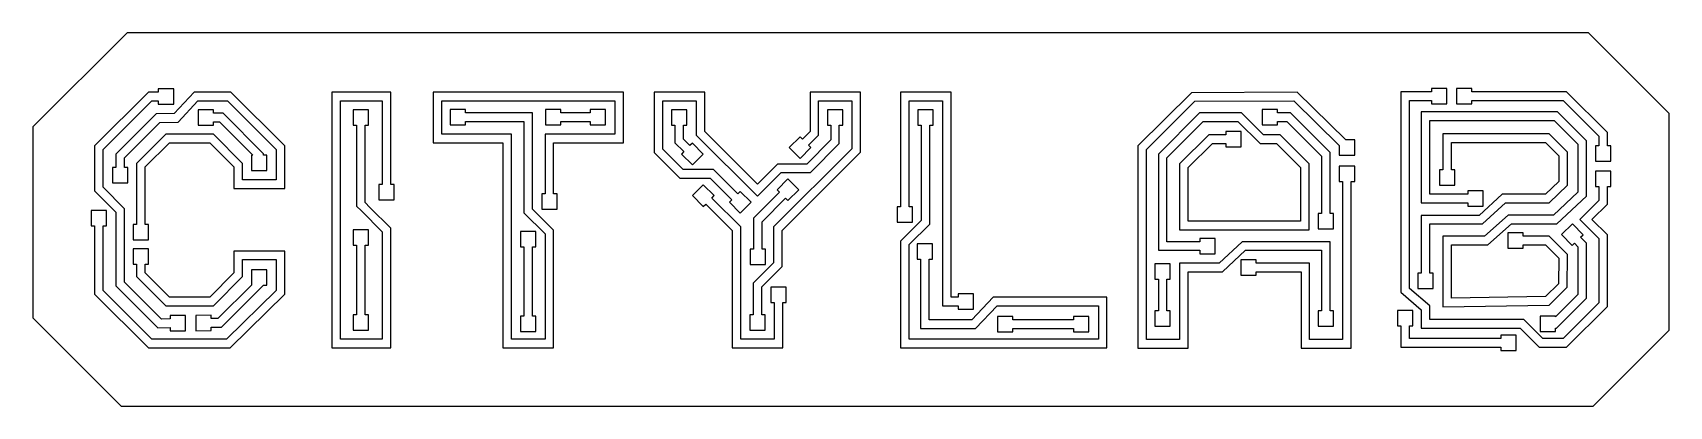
# Model space of a CAD drawing. Extents: x 0 to 5.79, y 0 to 1.32.
import ezdxf

# ---------------------------------------------------------------- set-up
doc = ezdxf.new("R2010")
doc.units = 0
doc.layers.get('0').update_dxf_attribs({"linetype": 'CONTINUOUS'})

msp = doc.modelspace()

# ---------------------------------------------------------------- linework, layer by layer
at = {"color": 0}
msp.add_lwpolyline([(0.333876, 1.32319), (0, 0.989258), (0, 0.313368), (0.313368, 0), (5.51975, 0), (5.78885, 0.269151), (5.78885, 1.03695), (5.50265, 1.32319), (0.333876, 1.32319)], close=True, dxfattribs=at)
at = {"color": 7}
for points in [[(0.444282, 1.06993), (0.498643, 1.06993), (0.498643, 1.12424), (0.444282, 1.12424), (0.444282, 1.11236), (0.408962, 1.11236), (0.218642, 0.922038), (0.218642, 0.763456), (0.293565, 0.687229), (0.293565, 0.426378), (0.442763, 0.278375), (0.486219, 0.278863), (0.486328, 0.266982), (0.54069, 0.267415), (0.540201, 0.321778), (0.485894, 0.321343), (0.486003, 0.309299), (0.45524, 0.308919), (0.324056, 0.439074), (0.324056, 0.699761), (0.249186, 0.775933), (0.249186, 0.909451), (0.421604, 1.08187), (0.444282, 1.08187), (0.444282, 1.06993)], [(0.711914, 0.771864), (0.891331, 0.771864), (0.891331, 0.922038), (0.70101, 1.11236), (0.570964, 1.11236), (0.500435, 1.03678), (0.436253, 1.03543), (0.293565, 0.892796), (0.293565, 0.845975), (0.281629, 0.845975), (0.281629, 0.791558), (0.335992, 0.791558), (0.335992, 0.845975), (0.324056, 0.845975), (0.324056, 0.880154), (0.449056, 1.00521), (0.513889, 1.00646), (0.584201, 1.08187), (0.688422, 1.08187), (0.86084, 0.909451), (0.86084, 0.802354), (0.742404, 0.802354), (0.742404, 0.860243), (0.639214, 0.963488), (0.470811, 0.963488), (0.367567, 0.860243), (0.367567, 0.643826), (0.355686, 0.643826), (0.355686, 0.589518), (0.409993, 0.589518), (0.409993, 0.643826), (0.398113, 0.643826), (0.398113, 0.847601), (0.483453, 0.932943), (0.626628, 0.932943), (0.711914, 0.847601), (0.711914, 0.771864)], [(1.22428, 0.730957), (1.27865, 0.730957), (1.27865, 0.785319), (1.26671, 0.785319), (1.26671, 1.11236), (1.05827, 1.11236), (1.05827, 0.207357), (1.26671, 0.207357), (1.26671, 0.630697), (1.19282, 0.704644), (1.19282, 0.704644), (1.17594, 0.721571), (1.176, 0.995931), (1.18793, 0.995931), (1.18793, 1.05035), (1.13352, 1.05035), (1.13352, 0.995931), (1.14545, 0.995931), (1.14545, 0.708876), (1.16238, 0.692003), (1.23622, 0.61811), (1.23622, 0.237901), (1.08881, 0.237901), (1.08881, 1.08187), (1.23622, 1.08187), (1.23622, 0.785319), (1.22428, 0.785319), (1.22428, 0.730957)], [(1.84261, 0.932997), (2.08925, 0.932997), (2.08925, 1.11236), (1.41661, 1.11236), (1.41661, 0.932997), (1.66325, 0.932997), (1.66325, 0.207411), (1.84261, 0.207411), (1.84261, 0.623589), (1.76824, 0.697971), (1.76824, 1.03906), (1.53125, 1.03906), (1.53125, 1.051), (1.47689, 1.051), (1.47689, 0.996636), (1.53125, 0.996636), (1.53125, 1.00857), (1.73768, 1.00857), (1.73768, 0.685331), (1.81213, 0.610949), (1.81213, 0.237901), (1.69368, 0.237901), (1.69368, 0.963488), (1.4471, 0.963488), (1.4471, 1.08187), (2.05875, 1.08187), (2.05875, 0.963488), (1.81213, 0.963488), (1.81213, 0.752115), (1.80024, 0.752115), (1.80024, 0.697646), (1.85454, 0.697646), (1.85454, 0.752115), (1.84261, 0.752115), (1.84261, 0.932997)], [(2.73856, 0.858074), (2.63476, 0.858074), (2.56353, 0.786838), (2.37761, 0.972765), (2.37761, 1.11236), (2.19819, 1.11236), (2.19819, 0.898329), (2.28842, 0.808106), (2.396, 0.808106), (2.47276, 0.731282), (2.46442, 0.722819), (2.50282, 0.684407), (2.54129, 0.722819), (2.50282, 0.761285), (2.49436, 0.752821), (2.40864, 0.838596), (2.301, 0.838596), (2.22868, 0.910915), (2.22868, 1.08187), (2.34711, 1.08187), (2.34711, 0.960069), (2.56353, 0.743653), (2.6474, 0.827582), (2.75131, 0.827582), (2.85308, 0.931044), (2.85314, 0.99566), (2.86507, 0.99566), (2.86513, 1.05002), (2.81076, 1.05013), (2.81076, 0.99566), (2.82264, 0.99566), (2.8226, 0.943522), (2.73856, 0.858074)], [(2.65072, 0.622667), (2.92763, 0.899576), (2.92763, 1.11236), (2.74951, 1.11236), (2.74951, 0.972711), (2.72293, 0.946181), (2.71451, 0.954644), (2.67606, 0.916233), (2.71451, 0.877767), (2.75293, 0.916233), (2.74447, 0.924642), (2.77994, 0.960069), (2.77994, 1.08187), (2.89714, 1.08187), (2.89714, 0.912218), (2.62022, 0.635308), (2.62022, 0.508192), (2.54829, 0.436307), (2.54829, 0.324382), (2.53635, 0.324382), (2.53635, 0.270019), (2.59071, 0.270019), (2.59071, 0.324382), (2.57878, 0.324382), (2.57878, 0.423611), (2.65072, 0.495606), (2.65072, 0.622667)], [(3.27382, 0.344347), (3.32818, 0.344347), (3.32818, 0.398708), (3.27382, 0.398708), (3.27382, 0.386774), (3.24854, 0.386774), (3.24854, 1.11236), (3.06917, 1.11236), (3.06917, 0.706976), (3.05724, 0.706976), (3.05724, 0.652615), (3.1116, 0.652615), (3.1116, 0.706976), (3.09967, 0.706976), (3.09967, 1.08187), (3.2181, 1.08187), (3.2181, 0.356282), (3.27382, 0.356282), (3.27382, 0.344347)], [(4.62169, 0.888997), (4.67606, 0.888997), (4.67606, 0.943414), (4.64513, 0.943414), (4.47287, 1.11236), (4.09836, 1.11062), (3.90881, 0.922635), (3.90881, 0.206108), (4.08675, 0.206108), (4.08675, 0.476183), (4.20817, 0.476183), (4.29015, 0.552408), (4.55843, 0.552408), (4.55843, 0.337782), (4.5465, 0.337782), (4.5465, 0.283475), (4.60086, 0.283475), (4.60086, 0.337782), (4.58892, 0.337782), (4.58892, 0.5829), (4.27821, 0.5829), (4.19618, 0.506674), (4.05626, 0.506674), (4.05626, 0.2366), (3.93929, 0.2366), (3.93929, 0.909885), (4.11094, 1.08019), (4.46044, 1.08181), (4.62169, 0.923719), (4.62169, 0.888997)], [(5.58208, 0.778375), (5.58208, 0.832736), (5.52772, 0.832736), (5.52772, 0.778375), (5.53965, 0.778375), (5.53965, 0.728896), (5.47239, 0.661567), (5.53965, 0.594293), (5.53965, 0.366157), (5.41319, 0.240235), (5.34136, 0.240235), (5.27463, 0.306967), (4.94228, 0.306967), (4.94228, 0.355306), (4.87001, 0.417751), (4.87001, 1.0836), (4.94814, 1.0836), (4.94814, 1.07167), (5.0025, 1.07167), (5.0025, 1.12598), (4.94814, 1.12598), (4.94814, 1.11409), (4.83946, 1.11409), (4.83946, 0.403863), (4.91178, 0.341363), (4.91178, 0.276476), (5.26193, 0.276476), (5.32878, 0.209744), (5.42578, 0.209744), (5.57015, 0.353461), (5.57015, 0.606987), (5.51551, 0.661567), (5.57015, 0.716254), (5.57015, 0.778375), (5.58208, 0.778375)], [(5.52772, 0.868544), (5.58208, 0.868544), (5.58208, 0.922906), (5.57015, 0.922906), (5.57015, 0.969726), (5.42583, 1.11409), (5.09044, 1.11409), (5.09044, 1.12598), (5.03614, 1.12598), (5.03614, 1.07167), (5.09044, 1.07167), (5.09044, 1.0836), (5.41319, 1.0836), (5.53965, 0.957086), (5.53965, 0.922906), (5.52772, 0.922906), (5.52772, 0.868544)], [(0.639324, 0.995497), (0.639324, 1.00743), (0.660644, 1.00743), (0.778429, 0.888997), (0.773383, 0.888997), (0.773383, 0.834636), (0.827746, 0.834636), (0.827746, 0.888997), (0.81581, 0.888997), (0.81581, 0.89464), (0.673286, 1.03798), (0.639324, 1.03798), (0.639324, 1.04986), (0.584961, 1.04986), (0.584961, 0.995497), (0.639324, 0.995497)], [(1.86783, 0.996636), (1.86783, 1.00857), (1.97136, 1.00857), (1.97136, 0.996636), (2.02572, 0.996636), (2.02572, 1.051), (1.97136, 1.051), (1.97136, 1.03906), (1.86783, 1.03906), (1.86783, 1.051), (1.81347, 1.051), (1.81347, 0.996636), (1.86783, 0.996636)], [(2.30208, 0.946235), (2.30208, 0.99566), (2.31401, 0.99566), (2.31401, 1.05008), (2.25965, 1.05008), (2.25965, 0.99566), (2.2716, 0.99566), (2.2716, 0.933649), (2.30328, 0.901964), (2.29482, 0.8935), (2.33328, 0.855035), (2.37169, 0.8935), (2.33328, 0.931913), (2.32488, 0.923503), (2.30208, 0.946235)], [(3.06993, 0.207357), (3.79986, 0.207357), (3.79986, 0.386774), (3.39785, 0.386774), (3.32156, 0.306044), (3.17128, 0.306044), (3.17128, 0.521539), (3.18321, 0.521539), (3.18321, 0.5759), (3.12885, 0.5759), (3.12885, 0.521539), (3.14079, 0.521539), (3.14079, 0.275553), (3.33475, 0.275553), (3.41097, 0.356282), (3.76937, 0.356282), (3.76937, 0.237901), (3.10042, 0.237901), (3.10042, 0.572537), (3.17361, 0.645182), (3.17361, 0.995931), (3.18554, 0.995931), (3.18554, 1.05024), (3.13118, 1.05024), (3.13118, 0.995931), (3.14312, 0.995931), (3.14312, 0.657878), (3.06993, 0.585232), (3.06993, 0.207357)], [(4.40278, 1.05073), (4.34842, 1.05073), (4.34842, 0.996311), (4.40278, 0.996311), (4.40278, 1.00825), (4.43658, 1.00825), (4.55843, 0.886447), (4.55843, 0.682508), (4.5465, 0.682508), (4.5465, 0.628147), (4.60086, 0.628147), (4.60086, 0.682508), (4.58892, 0.682508), (4.58892, 0.899089), (4.44922, 1.03879), (4.40278, 1.03879), (4.40278, 1.05073)], [(5.39378, 1.04243), (4.91168, 1.04243), (4.91168, 0.720811), (5.07628, 0.720811), (5.07628, 0.708876), (5.13064, 0.708876), (5.13064, 0.763237), (5.07628, 0.763237), (5.07628, 0.751303), (4.94217, 0.751303), (4.94217, 1.01188), (5.38113, 1.01188), (5.46511, 0.927897), (5.46511, 0.758083), (5.37879, 0.677137), (5.21924, 0.676812), (5.13504, 0.602431), (4.98839, 0.602431), (4.98839, 0.352214), (5.3641, 0.358128), (5.42746, 0.421442), (5.42931, 0.53711), (5.36399, 0.602431), (5.27197, 0.602431), (5.27197, 0.614312), (5.21767, 0.614312), (5.21767, 0.55995), (5.27197, 0.55995), (5.27197, 0.57194), (5.35135, 0.57194), (5.3986, 0.524631), (5.39714, 0.434299), (5.35124, 0.3884), (5.01888, 0.383192), (5.01888, 0.57194), (5.1466, 0.57194), (5.23085, 0.646376), (5.3909, 0.646647), (5.49567, 0.744792), (5.49567, 0.940539), (5.39378, 1.04243)], [(4.12771, 1.03879), (3.98156, 0.892632), (3.98156, 0.552408), (4.12853, 0.552408), (4.12853, 0.540528), (4.18283, 0.540528), (4.18283, 0.594889), (4.12853, 0.594889), (4.12853, 0.5829), (4.01204, 0.5829), (4.01204, 0.879992), (4.14031, 1.00825), (4.26275, 1.00825), (4.34125, 0.931044), (4.39942, 0.931044), (4.48475, 0.845703), (4.48475, 0.655817), (4.08746, 0.655817), (4.08746, 0.845703), (4.17279, 0.931044), (4.22071, 0.931044), (4.22071, 0.919108), (4.27507, 0.919108), (4.27507, 0.973469), (4.22071, 0.973469), (4.22071, 0.961589), (4.16015, 0.961589), (4.05697, 0.858344), (4.05697, 0.625325), (4.51525, 0.625325), (4.51525, 0.858344), (4.41206, 0.961589), (4.35379, 0.961589), (4.27528, 1.03879), (4.12771, 1.03879)], [(4.94217, 0.471354), (4.94217, 0.645833), (5.12793, 0.645833), (5.20958, 0.720811), (5.36372, 0.720811), (5.42931, 0.782824), (5.42931, 0.899903), (5.36399, 0.965169), (4.98839, 0.965169), (4.98839, 0.837185), (4.97646, 0.837185), (4.97646, 0.782824), (5.03082, 0.782824), (5.03082, 0.837185), (5.01888, 0.837185), (5.01888, 0.934679), (5.35135, 0.934679), (5.39876, 0.887261), (5.39876, 0.795953), (5.35161, 0.751303), (5.19775, 0.751303), (5.11604, 0.676324), (4.91168, 0.676324), (4.91168, 0.471354), (4.89974, 0.471354), (4.89974, 0.416938), (4.95404, 0.416938), (4.95404, 0.471354), (4.94217, 0.471354)], [(4.66411, 0.796278), (4.67606, 0.796278), (4.67606, 0.850694), (4.62169, 0.850694), (4.62169, 0.796278), (4.63357, 0.796278), (4.63357, 0.2366), (4.51676, 0.2366), (4.51676, 0.506674), (4.32726, 0.506674), (4.32726, 0.518608), (4.27289, 0.518608), (4.27289, 0.464301), (4.32726, 0.464301), (4.32726, 0.476183), (4.48628, 0.476183), (4.48628, 0.206108), (4.66411, 0.206108), (4.66411, 0.796278)], [(2.37201, 0.784451), (2.33361, 0.746039), (2.37201, 0.707574), (2.38049, 0.715983), (2.47385, 0.622667), (2.47385, 0.207411), (2.65321, 0.207411), (2.65321, 0.367079), (2.66515, 0.367079), (2.66515, 0.421442), (2.61083, 0.421442), (2.61083, 0.367079), (2.62278, 0.367079), (2.62278, 0.237901), (2.50435, 0.237901), (2.50435, 0.635308), (2.40201, 0.737576), (2.41049, 0.746039), (2.37201, 0.784451)], [(2.57964, 0.556749), (2.57964, 0.653537), (2.66288, 0.736763), (2.67128, 0.728353), (2.70975, 0.766764), (2.67128, 0.805176), (2.63286, 0.766764), (2.64128, 0.758356), (2.54915, 0.666233), (2.54915, 0.556749), (2.53722, 0.556749), (2.53722, 0.502442), (2.59158, 0.502442), (2.59158, 0.556749), (2.57964, 0.556749)], [(0.697917, 0.207357), (0.891331, 0.397624), (0.891331, 0.550022), (0.711914, 0.550022), (0.711914, 0.472168), (0.626628, 0.386774), (0.483453, 0.386774), (0.398113, 0.472168), (0.398113, 0.502875), (0.409993, 0.502875), (0.409993, 0.557238), (0.355686, 0.557238), (0.355686, 0.502875), (0.367567, 0.502875), (0.367567, 0.459526), (0.470811, 0.356282), (0.639214, 0.356282), (0.742404, 0.459526), (0.742404, 0.519476), (0.86084, 0.519476), (0.86084, 0.410374), (0.685385, 0.237901), (0.421604, 0.237901), (0.249186, 0.410319), (0.249186, 0.639106), (0.261122, 0.639106), (0.261122, 0.693522), (0.20676, 0.693522), (0.20676, 0.639106), (0.218642, 0.639106), (0.218642, 0.397678), (0.408962, 0.207357), (0.697917, 0.207357)], [(5.38661, 0.264594), (5.38661, 0.276476), (5.38965, 0.276476), (5.49567, 0.383518), (5.49567, 0.577419), (5.47542, 0.598525), (5.48406, 0.606771), (5.44646, 0.645996), (5.40717, 0.608344), (5.44482, 0.569174), (5.4534, 0.577419), (5.46511, 0.565158), (5.46511, 0.39605), (5.38661, 0.316732), (5.38661, 0.318956), (5.33225, 0.318956), (5.33225, 0.264594), (5.38661, 0.264594)], [(1.14545, 0.571072), (1.14545, 0.324056), (1.13352, 0.324056), (1.13352, 0.26964), (1.18793, 0.26964), (1.18793, 0.324056), (1.176, 0.324056), (1.176, 0.571072), (1.18793, 0.571072), (1.18793, 0.625379), (1.13352, 0.625379), (1.13352, 0.571072), (1.14545, 0.571072)], [(1.73768, 0.564236), (1.73768, 0.318956), (1.72575, 0.318956), (1.72575, 0.264594), (1.78006, 0.264594), (1.78006, 0.318956), (1.76818, 0.318956), (1.76818, 0.564236), (1.78006, 0.564236), (1.78006, 0.618599), (1.72575, 0.618599), (1.72575, 0.564236), (1.73768, 0.564236)], [(0.631674, 0.268175), (0.631511, 0.280219), (0.667481, 0.280599), (0.815864, 0.428711), (0.815864, 0.428819), (0.827746, 0.428765), (0.828017, 0.483074), (0.773708, 0.483399), (0.773383, 0.429417), (0.654785, 0.311035), (0.631347, 0.31071), (0.631239, 0.322592), (0.576878, 0.322103), (0.577311, 0.26774), (0.631674, 0.268175)], [(3.98156, 0.450683), (3.98156, 0.337782), (3.96962, 0.337782), (3.96962, 0.283475), (4.02393, 0.283475), (4.02393, 0.337782), (4.01204, 0.337782), (4.01204, 0.450683), (4.02393, 0.450683), (4.02393, 0.504992), (3.96962, 0.504992), (3.96962, 0.450683), (3.98156, 0.450683)], [(3.46679, 0.263564), (3.46679, 0.275553), (3.68104, 0.275553), (3.68104, 0.263564), (3.7354, 0.263564), (3.7354, 0.317925), (3.68104, 0.317925), (3.68104, 0.306044), (3.46679, 0.306044), (3.46679, 0.317925), (3.41243, 0.317925), (3.41243, 0.263564), (3.46679, 0.263564)], [(4.88194, 0.339626), (4.82758, 0.339626), (4.82758, 0.285319), (4.83946, 0.285319), (4.83946, 0.209093), (5.19249, 0.209093), (5.19249, 0.197211), (5.24685, 0.197211), (5.24685, 0.251574), (5.19249, 0.251574), (5.19249, 0.239583), (4.87001, 0.239583), (4.87001, 0.285319), (4.88194, 0.285319), (4.88194, 0.339626)]]:
    msp.add_lwpolyline(points, close=True, dxfattribs=at)

doc.saveas('drawing.dxf')
